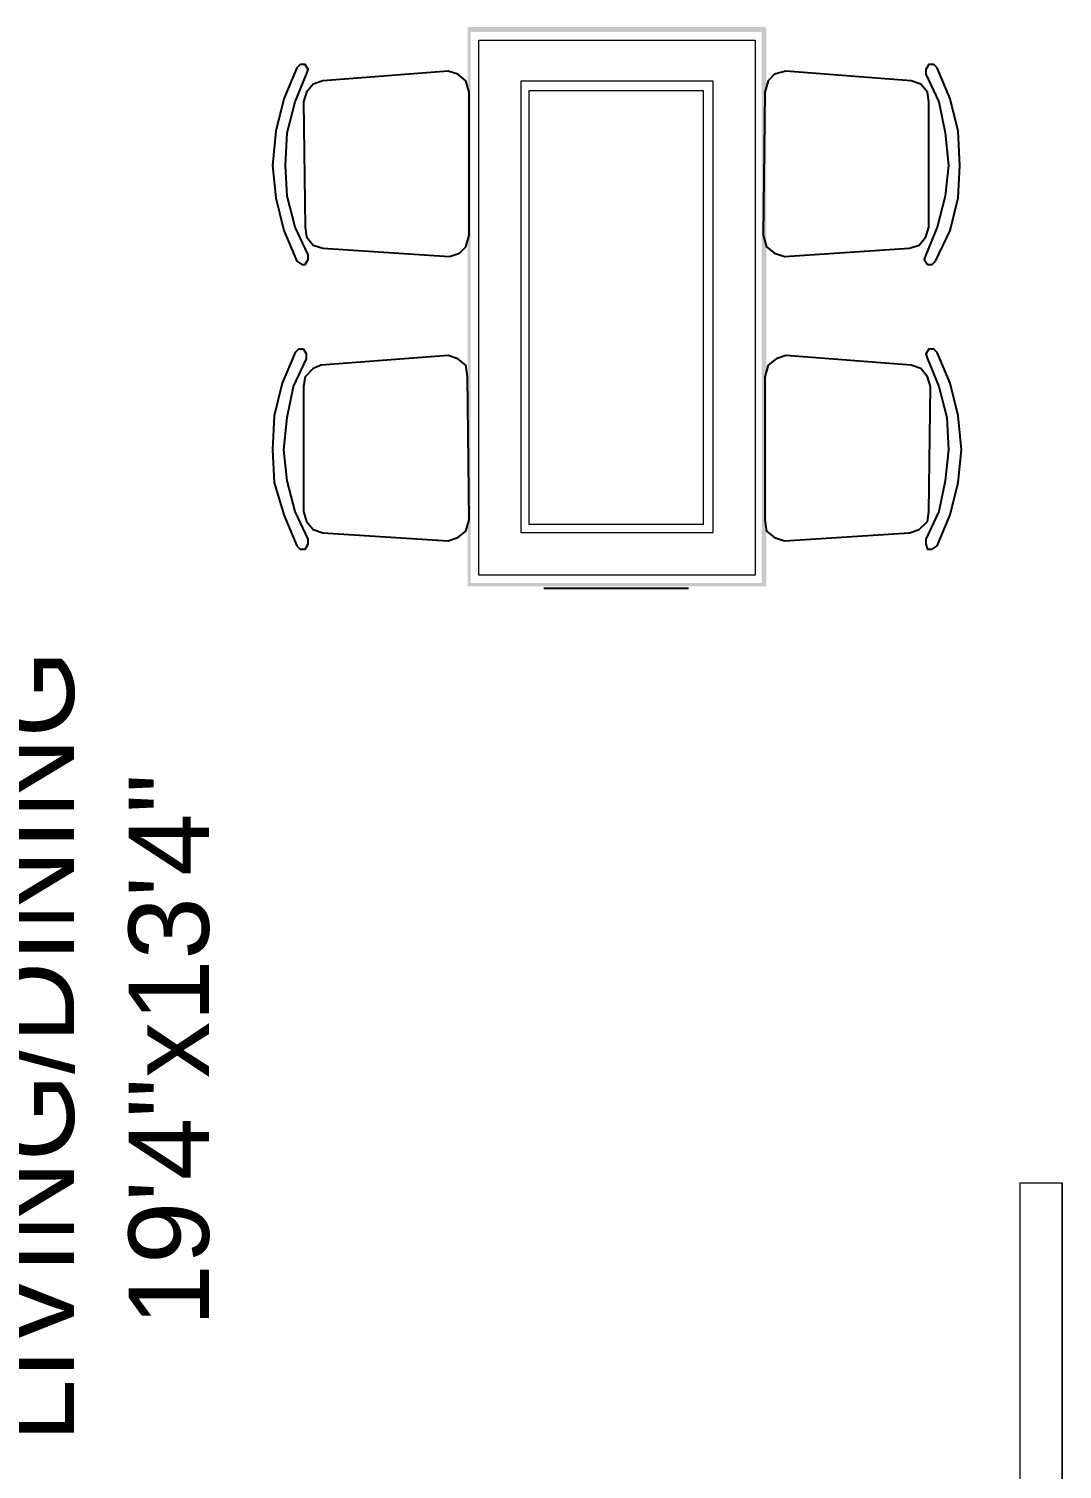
# Model space of a CAD drawing. Header units: inches. Extents: x -41599880 to -41577026, y -18110 to -4738.
# Drawn here: x -41587429 to -41585017, y -13165 to -9804 of the extents above; entities that cross this region are included whole.
import ezdxf

# ---------------------------------------------------------------- set-up
doc = ezdxf.new("R2010")
doc.units = ezdxf.units.IN
doc.header["$MEASUREMENT"] = 0
for name, color, linetype in [('PDF_Geometry', 40, 'Continuous'), ('PDF_Solid Fills', 9, 'Continuous'), ('PDF_Text', 7, 'Continuous')]:
    doc.layers.add(name, color=color, linetype=linetype)
doc.styles.add('PDF Arial', font='arial.ttf')

msp = doc.modelspace()

# ---------------------------------------------------------------- linework, layer by layer
at = {"layer": 'PDF_Geometry', "color": 34, "lineweight": 13}
msp.add_lwpolyline([(-41586378.5, -9831), (-41585733.8, -9831), (-41585733.8, -11078.8), (-41586378.5, -11078.8)], close=True, dxfattribs=at)
at = {"layer": 'PDF_Geometry', "color": 7, "lineweight": 18}
for points in [[(-41585733.8, -9831), (-41585733.8, -11078.8), (-41586378.5, -11078.8), (-41586378.5, -9831)], [(-41585855.2, -9948.6), (-41585855.2, -10961.2), (-41586261, -10961.2), (-41586261, -9948.6)]]:
    msp.add_lwpolyline(points, close=True, dxfattribs=at)
at = {"layer": 'PDF_Geometry', "color": 32, "lineweight": 25}
for points in [[(-41586776.8, -10331.6), (-41586807.1, -10267.1), (-41586826.1, -10195.1), (-41586829.9, -10123), (-41586826.1, -10047.2), (-41586807.1, -9975.1), (-41586780.6, -9910.6), (-41586776.8, -9899.3), (-41586784.4, -9887.9), (-41586795.7, -9887.9), (-41586803.3, -9895.5), (-41586833.7, -9967.5), (-41586852.6, -10043.4), (-41586860.2, -10123), (-41586852.6, -10198.9), (-41586833.7, -10274.7), (-41586803.3, -10346.8), (-41586791.9, -10354.4), (-41586784.4, -10354.4), (-41586776.8, -10343)], [(-41586784.4, -10267.1), (-41586780.6, -10289.9), (-41586765.4, -10308.9), (-41586742.6, -10316.4), (-41586446.8, -10335.4), (-41586424.1, -10327.8), (-41586408.9, -10312.7), (-41586401.3, -10286.1), (-41586401.3, -9952.4), (-41586408.9, -9925.8), (-41586427.9, -9910.6), (-41586450.6, -9903.1), (-41586742.6, -9925.8), (-41586765.4, -9933.4), (-41586780.6, -9952.4), (-41586788.1, -9975.1)], [(-41585328, -9975.1), (-41585331.8, -9952.4), (-41585347, -9933.4), (-41585369.7, -9925.8), (-41585661.7, -9903.1), (-41585688.3, -9910.6), (-41585703.5, -9925.8), (-41585711, -9952.4), (-41585714.8, -10286.1), (-41585707.3, -10312.7), (-41585688.3, -10327.8), (-41585665.5, -10335.4), (-41585373.5, -10316.4), (-41585350.7, -10308.9), (-41585335.6, -10289.9), (-41585328, -10267.1)], [(-41586776.8, -10995.3), (-41586807.1, -10930.8), (-41586826.1, -10858.8), (-41586833.7, -10786.7), (-41586826.1, -10710.9), (-41586810.9, -10638.8), (-41586780.6, -10574.3), (-41586780.6, -10563), (-41586788.1, -10551.6), (-41586799.5, -10551.6), (-41586807.1, -10559.2), (-41586837.5, -10631.2), (-41586856.4, -10707.1), (-41586860.2, -10786.7), (-41586856.4, -10862.6), (-41586833.7, -10938.4), (-41586803.3, -11010.5), (-41586795.7, -11018.1), (-41586784.4, -11018.1), (-41586776.8, -11006.7)], [(-41586788.1, -10930.8), (-41586780.6, -10953.6), (-41586765.4, -10972.6), (-41586742.6, -10980.2), (-41586450.6, -10999.1), (-41586427.9, -10991.5), (-41586408.9, -10976.4), (-41586401.3, -10949.8), (-41586405.1, -10616.1), (-41586408.9, -10589.5), (-41586427.9, -10574.3), (-41586450.6, -10566.8), (-41586746.4, -10589.5), (-41586765.4, -10597.1), (-41586784.4, -10616.1), (-41586788.1, -10638.8)], [(-41585324.2, -10638.8), (-41585331.8, -10616.1), (-41585347, -10597.1), (-41585369.7, -10589.5), (-41585661.7, -10566.8), (-41585684.5, -10574.3), (-41585703.5, -10589.5), (-41585711, -10616.1), (-41585711, -10949.8), (-41585707.3, -10976.4), (-41585688.3, -10991.5), (-41585665.5, -10999.1), (-41585373.5, -10980.2), (-41585350.7, -10972.6), (-41585331.8, -10953.6), (-41585328, -10930.8)]]:
    msp.add_lwpolyline(points, close=True, dxfattribs=at)
for points in [[(-41585309, -9895.5), (-41585316.6, -9887.9), (-41585328, -9887.9), (-41585335.6, -9899.3), (-41585335.6, -9910.6), (-41585305.2, -9975.1), (-41585290.1, -10047.2), (-41585282.5, -10123), (-41585290.1, -10195.1), (-41585309, -10267.1), (-41585335.6, -10331.6), (-41585339.4, -10343), (-41585331.8, -10354.4), (-41585320.4, -10354.4), (-41585312.8, -10346.8), (-41585278.7, -10274.7), (-41585259.7, -10198.9), (-41585255.9, -10123), (-41585259.7, -10043.4), (-41585278.7, -9967.5), (-41585309, -9895.5)], [(-41585309, -10559.2), (-41585316.6, -10551.6), (-41585328, -10551.6), (-41585335.6, -10563), (-41585331.8, -10574.3), (-41585305.2, -10638.8), (-41585286.3, -10710.9), (-41585282.5, -10786.7), (-41585290.1, -10858.8), (-41585305.2, -10930.8), (-41585335.6, -10995.3), (-41585335.6, -11006.7), (-41585331.8, -11018.1), (-41585320.4, -11018.1), (-41585309, -11010.5), (-41585278.7, -10938.4), (-41585259.7, -10862.6), (-41585252.1, -10786.7), (-41585259.7, -10707.1), (-41585278.7, -10631.2), (-41585309, -10559.2)], [(-41586226.8, -11109.1), (-41585889.3, -11109.1)]]:
    msp.add_lwpolyline(points, dxfattribs=at)
at = {"layer": 'PDF_Geometry', "color": 45, "lineweight": 18}
msp.add_lwpolyline([(-41585832.4, -9925.8), (-41585832.4, -10980.2), (-41586279.9, -10980.2), (-41586279.9, -9925.8)], close=True, dxfattribs=at)
at = {"layer": 'PDF_Geometry', "color": 6, "lineweight": 18}
for points in [[(-41585115.6, -12497.2), (-41585115.6, -15694.4)], [(-41585017, -12497.2), (-41585115.6, -12497.2)]]:
    msp.add_lwpolyline(points, dxfattribs=at)
msp.add_lwpolyline([(-41585017, -13452.9), (-41585017, -12497.2)], close=True, dxfattribs=at)
at = {"layer": 'PDF_Solid Fills', "color": 8}
for points in [[(-41586405.1, -9800.6), (-41586397.5, -9812), (-41585707.3, -9800.6)], [(-41586405.1, -11105.3), (-41586397.5, -11097.7), (-41586405.1, -9800.6)], [(-41586397.5, -11097.7), (-41586405.1, -9800.6), (-41586397.5, -9812)], [(-41586397.5, -9812), (-41585707.3, -9800.6), (-41585718.6, -9812)], [(-41585707.3, -9800.6), (-41585718.6, -9812), (-41585707.3, -11105.3)], [(-41585718.6, -9812), (-41585707.3, -11105.3), (-41585718.6, -11097.7)], [(-41585707.3, -11105.3), (-41585718.6, -11097.7), (-41586405.1, -11105.3)], [(-41585718.6, -11097.7), (-41586405.1, -11105.3), (-41586397.5, -11097.7)]]:
    msp.add_solid(points, dxfattribs=at)

# ---------------------------------------------------------------- texts
at = {"layer": 'PDF_Text', "char_height": 187.321, "attachment_point": 7, "rotation": 90, "style": 'PDF Arial'}
for s, insert in [('LIVING/DINING', (-41587320.9, -13100.7)), ('19\'4"x13\'4"', (-41587006.2, -12831.6))]:
    msp.add_mtext(s, dxfattribs=dict(at, insert=insert))

doc.saveas('drawing.dxf')
